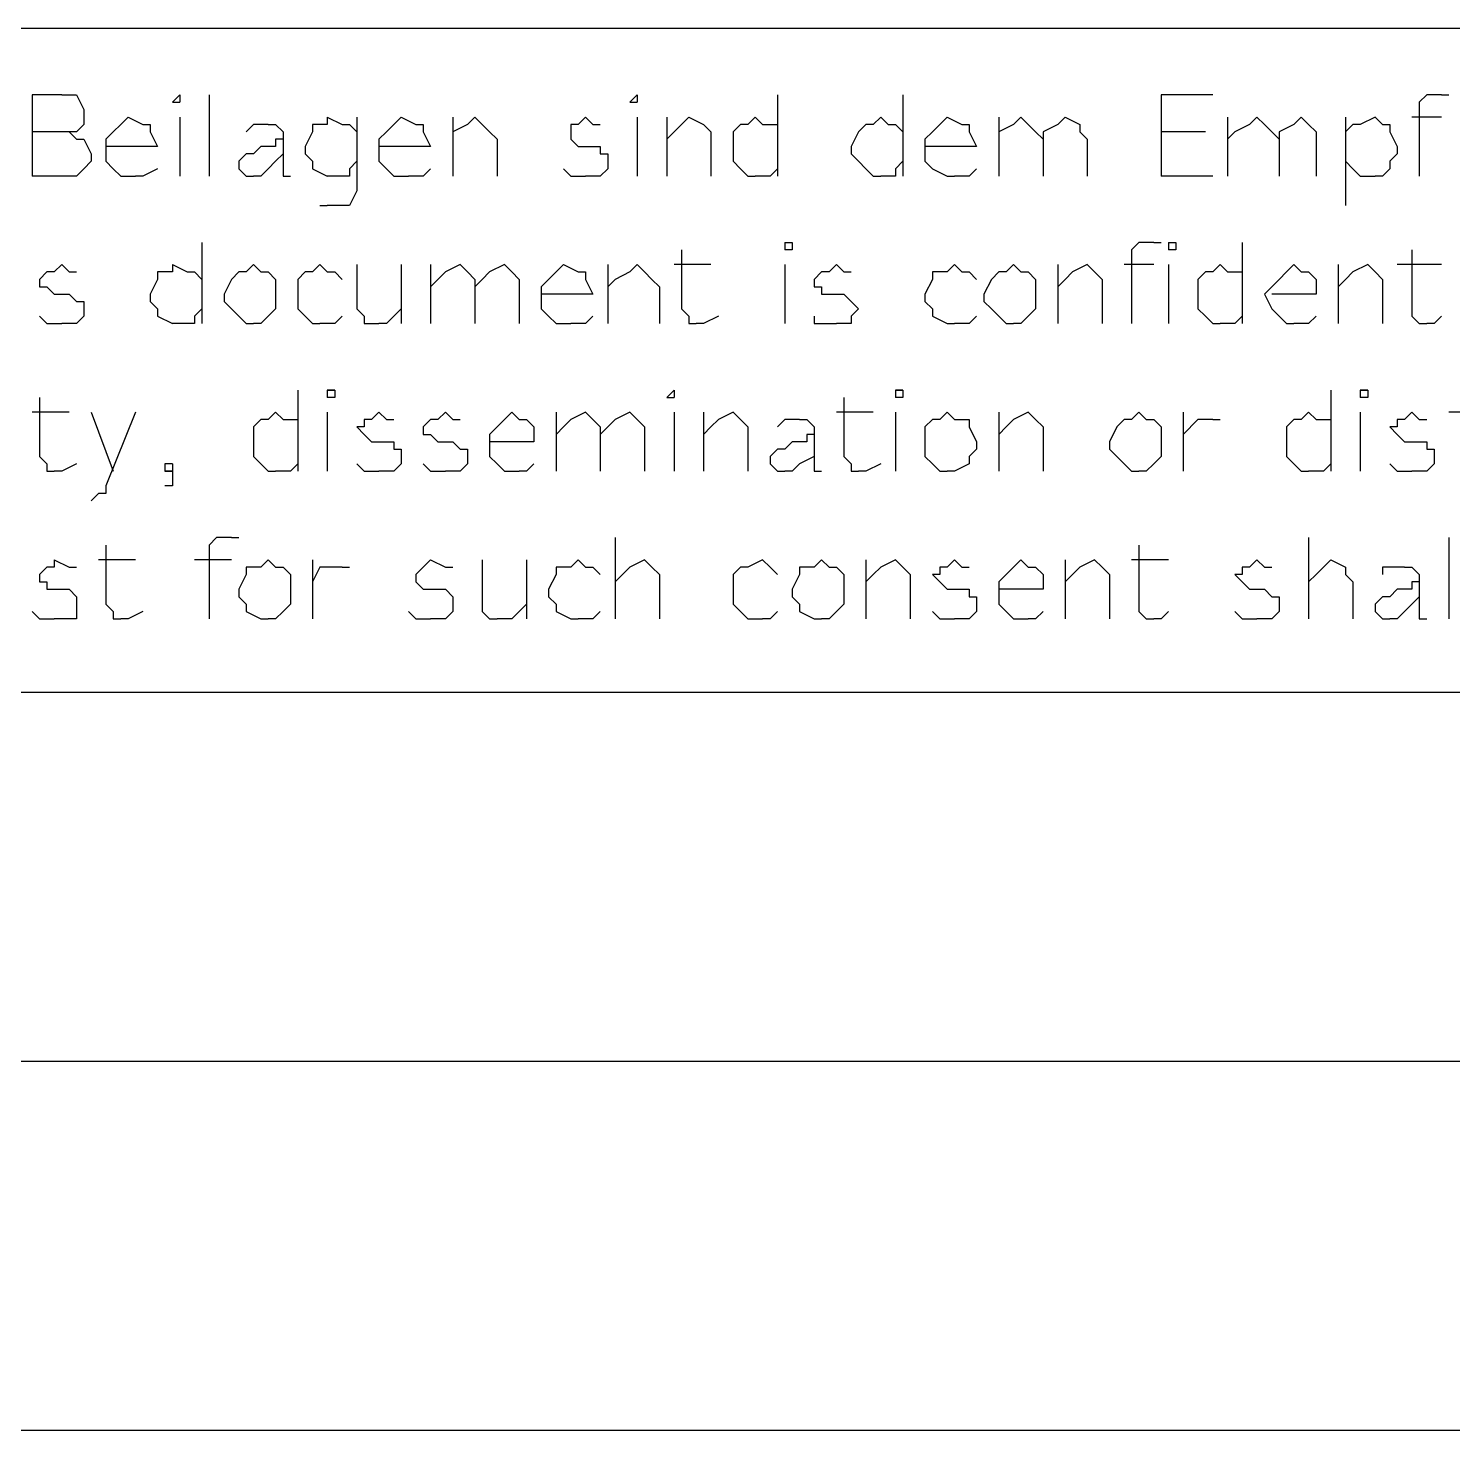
# Model space of a CAD drawing. Extents: x 0 to 594, y 0 to 420.
# Drawn here: x 435.65 to 454.95, y 0 to 19 of the extents above; entities that cross this region are included whole.
import ezdxf

# ---------------------------------------------------------------- set-up
doc = ezdxf.new("R2010")
doc.units = 0

msp = doc.modelspace()

# ---------------------------------------------------------------- linework, layer by layer
at = {"layer": 'GT_1', "flags": 128}
for points in [[(584, 19), (409, 19)], [(436.1, 18.1), (435.7, 18.1), (435.7, 17)], [(436.1, 18.1), (436.2, 18.1)], [(436.2, 18.1), (436.3, 18.1)], [(436.3, 18.1), (436.4, 17.9)], [(437.7, 18.1), (437.6, 18)], [(437.6, 18), (437.7, 18)], [(437.7, 18.1), (437.7, 18)], [(437.7, 18.1), (437.7, 18.1)], [(437.7, 18.1), (437.7, 18.1)], [(437.7, 18.1), (437.7, 18.1)], [(437.7, 18), (437.7, 18)], [(437.7, 18), (437.7, 18)], [(437.7, 18), (437.7, 18)], [(437.7, 18), (437.7, 18)], [(437.7, 18), (437.7, 18)], [(438.1, 18.1), (438.1, 17)], [(443.9, 18.1), (443.8, 18)], [(443.8, 18), (443.9, 18)], [(443.9, 18.1), (443.9, 18)], [(443.9, 18.1), (443.9, 18.1)], [(443.9, 18.1), (443.9, 18.1)], [(443.9, 18.1), (443.9, 18.1)], [(443.9, 18), (443.9, 18)], [(443.9, 18), (443.9, 18)], [(443.9, 18), (443.9, 18)], [(443.9, 18), (443.9, 18)], [(443.9, 18), (443.9, 18)], [(445.8, 18.1), (445.8, 17)], [(447.5, 18.1), (447.5, 17)], [(451.7, 18.1), (451, 18.1)], [(451, 18.1), (451, 17)], [(454.8, 18.1), (454.7, 18.1), (454.6, 18.1), (454.5, 18), (454.5, 17.9), (454.5, 17)], [(454.8, 18.1), (454.9, 18.1)], [(454.8, 18.1), (454.8, 18.1)], [(454.8, 18.1), (454.8, 18.1)], [(436.4, 17.9), (436.4, 17.8)], [(436.4, 17.8), (436.4, 17.7)], [(437, 17.8), (436.9, 17.7), (436.8, 17.6), (436.7, 17.5), (436.7, 17.4), (436.7, 17.2), (436.8, 17.1), (436.9, 17), (437.1, 17)], [(437, 17.8), (437.2, 17.7)], [(437.7, 17.8), (437.7, 17)], [(439.7, 17.8), (439.7, 17.7), (439.5, 17.7), (439.5, 17.6), (439.4, 17.4), (439.4, 17.3), (439.5, 17.2), (439.5, 17.1), (439.7, 17), (439.7, 17)], [(439.7, 17.8), (439.9, 17.7)], [(440.1, 17.8), (440.1, 16.9)], [(440.7, 17.8), (440.6, 17.7), (440.5, 17.6), (440.4, 17.5), (440.4, 17.4), (440.4, 17.2), (440.5, 17.1), (440.6, 17), (440.8, 17)], [(440.7, 17.8), (440.9, 17.7)], [(441.4, 17.8), (441.4, 17)], [(441.7, 17.8), (441.6, 17.7)], [(441.7, 17.8), (441.8, 17.7), (441.9, 17.6), (442, 17.5), (442, 17)], [(443.2, 17.8), (443.1, 17.7)], [(443.2, 17.8), (443.3, 17.7), (443.4, 17.7)], [(443.9, 17.8), (443.9, 17)], [(444.3, 17.8), (444.3, 17)], [(444.6, 17.8), (444.5, 17.7)], [(444.6, 17.8), (444.8, 17.7), (444.9, 17.6), (444.9, 17.5), (444.9, 17)], [(445.5, 17.8), (445.4, 17.7), (445.3, 17.7), (445.2, 17.6), (445.2, 17.4), (445.2, 17.3), (445.2, 17.2), (445.3, 17.1), (445.4, 17), (445.5, 17)], [(445.5, 17.8), (445.6, 17.7)], [(447.2, 17.8), (447.1, 17.7), (447, 17.7), (446.9, 17.6), (446.8, 17.4), (446.8, 17.3), (446.9, 17.2), (447, 17.1), (447.1, 17), (447.2, 17)], [(447.2, 17.8), (447.3, 17.7)], [(448.1, 17.8), (448, 17.7), (447.9, 17.6), (447.8, 17.5), (447.8, 17.4), (447.8, 17.2), (447.9, 17.1), (448.1, 17), (448.2, 17)], [(448.1, 17.8), (448.3, 17.7)], [(448.8, 17.8), (448.8, 17)], [(449.1, 17.8), (449, 17.7)], [(449.1, 17.8), (449.2, 17.7), (449.3, 17.6), (449.4, 17.5), (449.4, 17)], [(449.7, 17.8), (449.6, 17.7)], [(449.7, 17.8), (449.9, 17.7), (449.9, 17.6), (450, 17.5), (450, 17)], [(451.9, 17.8), (451.9, 17)], [(452.3, 17.8), (452.2, 17.7)], [(452.3, 17.8), (452.4, 17.7), (452.5, 17.6), (452.6, 17.5), (452.6, 17)], [(452.9, 17.8), (452.8, 17.7)], [(452.9, 17.8), (453, 17.7), (453.1, 17.6), (453.1, 17.5), (453.1, 17)], [(453.5, 17.8), (453.5, 16.6)], [(453.9, 17.8), (453.7, 17.7), (453.7, 17.7), (453.6, 17.7), (453.5, 17.6)], [(453.9, 17.8), (454, 17.7)], [(454.8, 17.8), (454.4, 17.8)], [(436.2, 17.6), (435.7, 17.6)], [(436.3, 17.6), (436.2, 17.6)], [(436.2, 17.6), (436.3, 17.5)], [(436.4, 17.7), (436.3, 17.6)], [(437.2, 17.7), (437.3, 17.7)], [(437.3, 17.7), (437.3, 17.6)], [(437.3, 17.6), (437.4, 17.4)], [(438.7, 17.7), (438.6, 17.6)], [(438.8, 17.7), (438.7, 17.7)], [(438.9, 17.7), (438.8, 17.7)], [(438.9, 17.7), (439, 17.7)], [(439, 17.7), (439.1, 17.6)], [(439.1, 17.6), (439.1, 17.5)], [(439.9, 17.7), (440, 17.7)], [(440, 17.7), (440.1, 17.6)], [(440, 17.7), (440, 17.7)], [(440.9, 17.7), (441, 17.7)], [(441, 17.7), (441, 17.6)], [(441, 17.6), (441.1, 17.4)], [(441.6, 17.7), (441.4, 17.6)], [(441.4, 17.6), (441.4, 17.5)], [(443, 17.7), (443, 17.6)], [(443.1, 17.7), (443, 17.7)], [(443, 17.6), (443, 17.5)], [(443, 17.6), (443, 17.6)], [(444.4, 17.6), (444.3, 17.5)], [(444.5, 17.7), (444.4, 17.6)], [(445.6, 17.7), (445.7, 17.7)], [(445.7, 17.7), (445.8, 17.7)], [(445.8, 17.7), (445.8, 17.6)], [(447.3, 17.7), (447.4, 17.7)], [(447.4, 17.7), (447.5, 17.6)], [(447.4, 17.7), (447.4, 17.7)], [(448.3, 17.7), (448.4, 17.7)], [(448.4, 17.7), (448.4, 17.6)], [(448.4, 17.6), (448.5, 17.4)], [(449, 17.7), (448.8, 17.6)], [(448.8, 17.6), (448.8, 17.5)], [(449.6, 17.7), (449.4, 17.6)], [(449.4, 17.6), (449.4, 17.5)], [(451.6, 17.6), (451, 17.6)], [(452, 17.6), (451.9, 17.5)], [(452.2, 17.7), (452, 17.6)], [(452.8, 17.7), (452.6, 17.6)], [(452.6, 17.6), (452.6, 17.5)], [(454, 17.7), (454.1, 17.7)], [(454.1, 17.7), (454.1, 17.6)], [(454.1, 17.6), (454.2, 17.4)], [(436.3, 17.5), (436.4, 17.5)], [(436.4, 17.5), (436.5, 17.3)], [(437.4, 17.4), (436.7, 17.4)], [(439, 17.4), (438.8, 17.4), (438.7, 17.3), (438.6, 17.3), (438.5, 17.2), (438.5, 17.2), (438.5, 17.1), (438.6, 17), (438.7, 17)], [(439.1, 17.5), (439, 17.5)], [(439, 17.5), (439, 17.4)], [(439.1, 17.5), (439.1, 17.1)], [(439.1, 17.5), (439.1, 17.5)], [(439.1, 17.4), (439.1, 17.3)], [(441.1, 17.4), (440.4, 17.4)], [(443, 17.5), (443.1, 17.4)], [(443, 17.5), (443, 17.5)], [(443.1, 17.4), (443.2, 17.4)], [(443.2, 17.4), (443.4, 17.4)], [(443.4, 17.4), (443.4, 17.3)], [(448.5, 17.4), (447.8, 17.4)], [(454.2, 17.4), (454.2, 17.3)], [(436.5, 17.2), (436.4, 17.1)], [(436.5, 17.3), (436.5, 17.2)], [(439, 17.2), (438.9, 17.1)], [(439.1, 17.3), (439, 17.2)], [(440.1, 17.2), (440, 17.1)], [(443.4, 17.3), (443.5, 17.3)], [(443.5, 17.3), (443.5, 17.2)], [(443.5, 17.2), (443.5, 17.1)], [(445.8, 17.2), (445.8, 17.1)], [(447.5, 17.2), (447.4, 17.1)], [(453.5, 17.2), (453.6, 17.1), (453.7, 17), (453.7, 17), (453.9, 17)], [(454.2, 17.3), (454.1, 17.2)], [(454.1, 17.2), (454.1, 17.1)], [(436.2, 17), (435.7, 17)], [(436.3, 17), (436.2, 17)], [(436.4, 17.1), (436.3, 17)], [(437.2, 17), (437.1, 17)], [(437.4, 17.1), (437.2, 17)], [(438.8, 17), (438.7, 17)], [(438.9, 17.1), (438.8, 17)], [(439.1, 17.1), (439.1, 17)], [(439.1, 17), (439.2, 17)], [(439.9, 17), (439.7, 17)], [(440, 17), (439.9, 17)], [(440, 17.1), (440, 17)], [(441, 17), (440.8, 17)], [(441.1, 17.1), (441, 17)], [(442.9, 17.1), (443, 17), (443.1, 17), (443.2, 17)], [(443.3, 17), (443.2, 17)], [(443.4, 17), (443.3, 17)], [(443.5, 17.1), (443.4, 17)], [(445.6, 17), (445.5, 17)], [(445.7, 17), (445.6, 17)], [(445.8, 17.1), (445.7, 17)], [(447.3, 17), (447.2, 17)], [(447.4, 17), (447.3, 17)], [(447.4, 17.1), (447.4, 17)], [(448.4, 17), (448.2, 17)], [(448.5, 17.1), (448.4, 17)], [(451.7, 17), (451, 17)], [(454, 17), (453.9, 17)], [(454.1, 17.1), (454, 17)], [(440.1, 16.8), (440, 16.6)], [(440.1, 16.9), (440.1, 16.8)], [(439.6, 16.6), (439.7, 16.6)], [(439.9, 16.6), (439.7, 16.6)], [(440, 16.6), (439.9, 16.6)], [(438, 16.1), (438, 15)], [(445.9, 16.1), (446, 16.1)], [(445.9, 16.1), (445.9, 16.1)], [(445.9, 16.1), (445.9, 16)], [(445.9, 16.1), (445.9, 16.1)], [(446, 16.1), (446, 16)], [(450.8, 16.1), (450.8, 16.1), (450.7, 16.1), (450.6, 16), (450.6, 15.9), (450.6, 15)], [(450.9, 16.1), (450.8, 16.1)], [(450.9, 16.1), (451, 16.1)], [(450.9, 16.1), (450.9, 16.1)], [(451.1, 16.1), (451.2, 16.1)], [(451.1, 16.1), (451.1, 16.1)], [(451.1, 16.1), (451.1, 16)], [(451.1, 16.1), (451.1, 16.1)], [(451.2, 16.1), (451.2, 16)], [(452.1, 16.1), (452.1, 15)], [(444.5, 16), (444.5, 15.2), (444.6, 15.1), (444.6, 15), (444.7, 15)], [(446, 16), (445.9, 16)], [(445.9, 16), (445.9, 16)], [(445.9, 16), (445.9, 16)], [(445.9, 16), (445.9, 16)], [(445.9, 16), (445.9, 16)], [(446, 16), (446, 16)], [(451.2, 16), (451.1, 16)], [(451.1, 16), (451.1, 16)], [(451.1, 16), (451.1, 16)], [(451.1, 16), (451.1, 16)], [(451.1, 16), (451.1, 16)], [(451.2, 16), (451.2, 16)], [(454.4, 16), (454.4, 15.2), (454.4, 15.1), (454.5, 15), (454.6, 15)], [(435.9, 15.7), (435.8, 15.6)], [(436, 15.7), (435.9, 15.7)], [(436.1, 15.8), (436, 15.7)], [(436.1, 15.8), (436.2, 15.7), (436.3, 15.7)], [(437.6, 15.8), (437.6, 15.7), (437.4, 15.7), (437.4, 15.6), (437.3, 15.4), (437.3, 15.3), (437.4, 15.2), (437.4, 15.1), (437.6, 15), (437.6, 15)], [(437.6, 15.8), (437.8, 15.7)], [(437.8, 15.7), (437.9, 15.7)], [(437.9, 15.7), (438, 15.6)], [(437.9, 15.7), (437.9, 15.7)], [(438.7, 15.8), (438.6, 15.7), (438.5, 15.7), (438.4, 15.6), (438.3, 15.4), (438.3, 15.3), (438.4, 15.2), (438.5, 15.1), (438.6, 15), (438.7, 15)], [(438.7, 15.8), (438.8, 15.7)], [(438.8, 15.7), (438.9, 15.7)], [(438.9, 15.7), (439, 15.6)], [(439.4, 15.7), (439.3, 15.6)], [(439.5, 15.7), (439.4, 15.7)], [(439.6, 15.8), (439.5, 15.7)], [(439.6, 15.8), (439.7, 15.7)], [(439.7, 15.7), (439.8, 15.7)], [(439.8, 15.7), (439.9, 15.6)], [(440.1, 15.8), (440.1, 15.2)], [(440.7, 15.8), (440.7, 15)], [(441.1, 15.8), (441.1, 15)], [(441.3, 15.7), (441.2, 15.6)], [(441.5, 15.8), (441.3, 15.7)], [(441.5, 15.8), (441.6, 15.7), (441.7, 15.6), (441.7, 15.5), (441.7, 15)], [(441.9, 15.7), (441.8, 15.6)], [(442.1, 15.8), (441.9, 15.7)], [(442.1, 15.8), (442.2, 15.7), (442.3, 15.6), (442.3, 15.5), (442.3, 15)], [(442.9, 15.8), (442.8, 15.7), (442.7, 15.6), (442.6, 15.5), (442.6, 15.4), (442.6, 15.2), (442.7, 15.1), (442.8, 15), (443, 15)], [(442.9, 15.8), (443.1, 15.7)], [(443.1, 15.7), (443.2, 15.7)], [(443.2, 15.7), (443.2, 15.6)], [(443.5, 15.8), (443.5, 15)], [(443.8, 15.7), (443.6, 15.6)], [(443.9, 15.8), (443.8, 15.7)], [(443.9, 15.8), (444, 15.7), (444.1, 15.6), (444.2, 15.5), (444.2, 15)], [(444.9, 15.8), (444.4, 15.8)], [(445.9, 15.8), (445.9, 15)], [(446.4, 15.7), (446.3, 15.6)], [(446.5, 15.7), (446.4, 15.7)], [(446.6, 15.8), (446.5, 15.7)], [(446.6, 15.8), (446.7, 15.7), (446.8, 15.7)], [(448.1, 15.7), (447.9, 15.7)], [(447.9, 15.7), (447.9, 15.6)], [(448.2, 15.8), (448.1, 15.7)], [(448.2, 15.8), (448.3, 15.7)], [(448.3, 15.7), (448.4, 15.7)], [(448.4, 15.7), (448.5, 15.6)], [(449, 15.8), (448.9, 15.7), (448.8, 15.7), (448.7, 15.6), (448.6, 15.4), (448.6, 15.3), (448.7, 15.2), (448.8, 15.1), (448.9, 15), (449, 15)], [(449, 15.8), (449.1, 15.7)], [(449.1, 15.7), (449.2, 15.7)], [(449.2, 15.7), (449.3, 15.6)], [(449.6, 15.8), (449.6, 15)], [(449.8, 15.7), (449.7, 15.6)], [(450, 15.8), (449.8, 15.7)], [(450, 15.8), (450.1, 15.7), (450.2, 15.6), (450.2, 15.5), (450.2, 15)], [(450.9, 15.8), (450.5, 15.8)], [(451.1, 15.8), (451.1, 15)], [(451.8, 15.8), (451.7, 15.7), (451.6, 15.7), (451.5, 15.6), (451.5, 15.4), (451.5, 15.3), (451.5, 15.2), (451.6, 15.1), (451.7, 15), (451.8, 15)], [(451.8, 15.8), (451.9, 15.7)], [(451.9, 15.7), (452, 15.7)], [(452, 15.7), (452.1, 15.7)], [(452.1, 15.7), (452.1, 15.6)], [(452.8, 15.8), (452.7, 15.7), (452.6, 15.6), (452.5, 15.5), (452.4, 15.4), (452.5, 15.2), (452.6, 15.1), (452.7, 15), (452.8, 15)], [(452.8, 15.8), (452.9, 15.7)], [(452.9, 15.7), (453, 15.7)], [(453, 15.7), (453.1, 15.6)], [(453.4, 15.8), (453.4, 15)], [(453.6, 15.7), (453.5, 15.6)], [(453.8, 15.8), (453.6, 15.7)], [(453.8, 15.8), (453.9, 15.7), (454, 15.6), (454, 15.5), (454, 15)], [(454.8, 15.8), (454.2, 15.8)], [(435.8, 15.6), (435.8, 15.5)], [(435.8, 15.6), (435.8, 15.6)], [(435.8, 15.5), (435.9, 15.5)], [(435.9, 15.5), (436, 15.4)], [(439, 15.6), (439, 15.4)], [(439.3, 15.6), (439.3, 15.4)], [(441.2, 15.6), (441.1, 15.5)], [(441.8, 15.6), (441.7, 15.5)], [(443.2, 15.6), (443.3, 15.4)], [(443.6, 15.6), (443.5, 15.5)], [(446.3, 15.6), (446.3, 15.5)], [(446.3, 15.6), (446.3, 15.6)], [(446.3, 15.5), (446.4, 15.5)], [(446.4, 15.5), (446.4, 15.4)], [(447.9, 15.6), (447.8, 15.4)], [(449.3, 15.6), (449.3, 15.4)], [(449.7, 15.6), (449.6, 15.5)], [(453.1, 15.6), (453.1, 15.4)], [(453.5, 15.6), (453.4, 15.5)], [(436, 15.4), (436.1, 15.4)], [(436.1, 15.4), (436.2, 15.4)], [(436.2, 15.4), (436.3, 15.3)], [(436.3, 15.3), (436.4, 15.3)], [(436.4, 15.3), (436.4, 15.2)], [(439, 15.4), (439, 15.3)], [(439, 15.3), (439, 15.2)], [(439.3, 15.4), (439.3, 15.3)], [(439.3, 15.3), (439.3, 15.2)], [(443.3, 15.4), (442.6, 15.4)], [(446.4, 15.4), (446.6, 15.4)], [(446.6, 15.4), (446.7, 15.4)], [(446.7, 15.4), (446.8, 15.3)], [(446.8, 15.3), (446.9, 15.2)], [(446.8, 15.3), (446.8, 15.3)], [(447.8, 15.4), (447.8, 15.3)], [(447.8, 15.3), (447.9, 15.2)], [(449.3, 15.4), (449.3, 15.3)], [(449.3, 15.3), (449.3, 15.2)], [(453.1, 15.4), (452.5, 15.4)], [(435.8, 15.1), (435.9, 15), (436, 15), (436.1, 15)], [(436.4, 15.1), (436.3, 15)], [(436.4, 15.2), (436.4, 15.1)], [(438, 15.2), (437.9, 15.1)], [(437.9, 15.1), (437.9, 15)], [(438.9, 15.1), (438.8, 15)], [(439, 15.2), (438.9, 15.1)], [(439.3, 15.2), (439.4, 15.1)], [(439.4, 15.1), (439.5, 15)], [(439.9, 15.1), (439.8, 15)], [(440.1, 15.2), (440.2, 15.1)], [(440.2, 15.1), (440.2, 15)], [(440.6, 15.1), (440.5, 15)], [(440.7, 15.2), (440.6, 15.1)], [(443.3, 15.1), (443.2, 15)], [(445, 15.1), (444.8, 15)], [(446.3, 15.1), (446.3, 15), (446.4, 15), (446.6, 15)], [(446.9, 15.2), (446.8, 15.1)], [(446.8, 15.1), (446.8, 15)], [(447.9, 15.2), (447.9, 15.1)], [(447.9, 15.1), (448.1, 15)], [(448.5, 15.1), (448.4, 15)], [(449.2, 15.1), (449.1, 15)], [(449.3, 15.2), (449.2, 15.1)], [(452.1, 15.1), (452, 15)], [(452.1, 15.2), (452.1, 15.1)], [(453.1, 15.1), (453, 15)], [(454.8, 15.1), (454.7, 15)], [(436.2, 15), (436.1, 15)], [(436.3, 15), (436.2, 15)], [(437.8, 15), (437.6, 15)], [(437.9, 15), (437.8, 15)], [(438.8, 15), (438.7, 15)], [(439.5, 15), (439.6, 15)], [(439.7, 15), (439.6, 15)], [(439.8, 15), (439.7, 15)], [(440.2, 15), (440.4, 15)], [(440.5, 15), (440.4, 15)], [(443.2, 15), (443, 15)], [(444.8, 15), (444.7, 15)], [(446.7, 15), (446.6, 15)], [(446.8, 15), (446.7, 15)], [(448.1, 15), (448.2, 15)], [(448.3, 15), (448.2, 15)], [(448.4, 15), (448.3, 15)], [(449.1, 15), (449, 15)], [(451.9, 15), (451.8, 15)], [(452, 15), (451.9, 15)], [(453, 15), (452.8, 15)], [(454.7, 15), (454.6, 15)], [(439.3, 14.1), (439.3, 13)], [(439.7, 14.1), (439.8, 14.1)], [(439.7, 14.1), (439.7, 14.1)], [(439.7, 14.1), (439.7, 14)], [(439.8, 14.1), (439.7, 14.1)], [(439.8, 14.1), (439.8, 14)], [(444.4, 14.1), (444.3, 14)], [(444.4, 14.1), (444.4, 14)], [(444.4, 14.1), (444.4, 14.1)], [(444.4, 14.1), (444.4, 14.1)], [(444.4, 14.1), (444.4, 14.1)], [(447.4, 14.1), (447.5, 14.1)], [(447.4, 14.1), (447.4, 14.1)], [(447.4, 14.1), (447.4, 14)], [(447.5, 14.1), (447.4, 14.1)], [(447.5, 14.1), (447.5, 14)], [(453.3, 14.1), (453.3, 13)], [(453.7, 14.1), (453.8, 14.1)], [(453.7, 14.1), (453.7, 14.1)], [(453.7, 14.1), (453.7, 14)], [(453.8, 14.1), (453.7, 14.1)], [(453.8, 14.1), (453.8, 14)], [(435.8, 14), (435.8, 13.2), (435.9, 13.1), (435.9, 13), (436, 13)], [(439.8, 14), (439.7, 14)], [(439.7, 14), (439.7, 14)], [(439.7, 14), (439.7, 14)], [(439.8, 14), (439.7, 14)], [(439.8, 14), (439.7, 14)], [(439.8, 14), (439.8, 14)], [(444.3, 14), (444.4, 14)], [(444.4, 14), (444.4, 14)], [(444.4, 14), (444.4, 14)], [(444.4, 14), (444.4, 14)], [(444.4, 14), (444.4, 14)], [(444.4, 14), (444.4, 14)], [(446.7, 14), (446.7, 13.2), (446.8, 13.1), (446.8, 13), (446.9, 13)], [(447.5, 14), (447.4, 14)], [(447.4, 14), (447.4, 14)], [(447.4, 14), (447.4, 14)], [(447.5, 14), (447.4, 14)], [(447.5, 14), (447.4, 14)], [(447.5, 14), (447.5, 14)], [(453.8, 14), (453.7, 14)], [(453.7, 14), (453.7, 14)], [(453.7, 14), (453.7, 14)], [(453.8, 14), (453.7, 14)], [(453.8, 14), (453.7, 14)], [(453.8, 14), (453.8, 14)], [(436.2, 13.8), (435.7, 13.8)], [(436.5, 13.8), (436.8, 13)], [(437.1, 13.8), (436.7, 12.8)], [(439, 13.8), (438.9, 13.7), (438.8, 13.7), (438.7, 13.6), (438.7, 13.4), (438.7, 13.3), (438.7, 13.2), (438.8, 13.1), (438.9, 13), (439, 13)], [(439, 13.8), (439.1, 13.7)], [(439.7, 13.8), (439.7, 13)], [(440.4, 13.8), (440.3, 13.7)], [(440.4, 13.8), (440.5, 13.7), (440.6, 13.7)], [(441.3, 13.8), (441.2, 13.7)], [(441.3, 13.8), (441.4, 13.7), (441.5, 13.7)], [(442.2, 13.8), (442.1, 13.7), (442, 13.6), (441.9, 13.5), (441.9, 13.4), (441.9, 13.2), (442, 13.1), (442.1, 13), (442.3, 13)], [(442.2, 13.8), (442.3, 13.7)], [(442.8, 13.8), (442.8, 13)], [(443.2, 13.8), (443, 13.7)], [(443.2, 13.8), (443.3, 13.7), (443.4, 13.6), (443.4, 13.5), (443.4, 13)], [(443.8, 13.8), (443.6, 13.7)], [(443.8, 13.8), (443.9, 13.7), (444, 13.6), (444, 13.5), (444, 13)], [(444.4, 13.8), (444.4, 13)], [(444.8, 13.8), (444.8, 13)], [(445.2, 13.8), (445, 13.7)], [(445.2, 13.8), (445.3, 13.7), (445.4, 13.6), (445.4, 13.5), (445.4, 13)], [(447.1, 13.8), (446.6, 13.8)], [(447.4, 13.8), (447.4, 13)], [(448.1, 13.8), (448, 13.7), (447.9, 13.7), (447.8, 13.6), (447.8, 13.4), (447.8, 13.3), (447.8, 13.2), (447.9, 13.1), (448, 13), (448.1, 13)], [(448.1, 13.8), (448.2, 13.7)], [(448.8, 13.8), (448.8, 13)], [(449.2, 13.8), (449, 13.7)], [(449.2, 13.8), (449.3, 13.7), (449.4, 13.6), (449.4, 13.5), (449.4, 13)], [(450.7, 13.8), (450.6, 13.7), (450.5, 13.7), (450.4, 13.6), (450.3, 13.4), (450.3, 13.3), (450.4, 13.2), (450.5, 13.1), (450.6, 13), (450.7, 13)], [(450.7, 13.8), (450.8, 13.7)], [(451.3, 13.8), (451.3, 13)], [(453, 13.8), (452.9, 13.7), (452.8, 13.7), (452.7, 13.6), (452.7, 13.4), (452.7, 13.3), (452.7, 13.2), (452.8, 13.1), (452.9, 13), (453, 13)], [(453, 13.8), (453.1, 13.7)], [(453.7, 13.8), (453.7, 13)], [(454.4, 13.8), (454.3, 13.7)], [(454.4, 13.8), (454.5, 13.7), (454.6, 13.7)], [(455.5, 13.8), (454.9, 13.8)], [(439.1, 13.7), (439.2, 13.7)], [(439.2, 13.7), (439.3, 13.7)], [(439.3, 13.7), (439.3, 13.6)], [(440.1, 13.6), (440.2, 13.5)], [(440.2, 13.6), (440.1, 13.6)], [(440.2, 13.7), (440.2, 13.6)], [(440.3, 13.7), (440.2, 13.7)], [(441.1, 13.7), (441, 13.6)], [(441, 13.6), (441, 13.5)], [(441, 13.6), (441, 13.6)], [(441.2, 13.7), (441.1, 13.7)], [(442.3, 13.7), (442.4, 13.7)], [(442.4, 13.7), (442.5, 13.6)], [(442.5, 13.6), (442.5, 13.4)], [(442.9, 13.6), (442.8, 13.5)], [(443, 13.7), (442.9, 13.6)], [(443.5, 13.6), (443.4, 13.5)], [(443.6, 13.7), (443.5, 13.6)], [(444.9, 13.6), (444.8, 13.5)], [(445, 13.7), (444.9, 13.6)], [(445.9, 13.7), (445.8, 13.6)], [(446, 13.7), (445.9, 13.7)], [(446.1, 13.7), (446, 13.7)], [(446.1, 13.7), (446.2, 13.7)], [(446.2, 13.7), (446.3, 13.6)], [(446.3, 13.6), (446.3, 13.5)], [(448.2, 13.7), (448.4, 13.7)], [(448.4, 13.7), (448.4, 13.6)], [(448.4, 13.6), (448.5, 13.4)], [(448.9, 13.6), (448.8, 13.5)], [(449, 13.7), (448.9, 13.6)], [(450.8, 13.7), (450.9, 13.7)], [(450.9, 13.7), (451, 13.6)], [(451, 13.6), (451, 13.4)], [(451.5, 13.7), (451.3, 13.5)], [(451.6, 13.7), (451.5, 13.7)], [(451.7, 13.7), (451.6, 13.7)], [(451.7, 13.7), (451.8, 13.7)], [(453.1, 13.7), (453.2, 13.7)], [(453.2, 13.7), (453.3, 13.7)], [(453.3, 13.7), (453.3, 13.6)], [(454.1, 13.6), (454.2, 13.5)], [(454.2, 13.6), (454.1, 13.6)], [(454.2, 13.7), (454.2, 13.6)], [(454.3, 13.7), (454.2, 13.7)], [(440.2, 13.5), (440.3, 13.4)], [(440.2, 13.5), (440.2, 13.5)], [(440.3, 13.4), (440.4, 13.4)], [(440.4, 13.4), (440.6, 13.4)], [(440.6, 13.4), (440.6, 13.3)], [(441, 13.5), (441.1, 13.5)], [(441.1, 13.5), (441.2, 13.4)], [(441.2, 13.4), (441.3, 13.4)], [(441.3, 13.4), (441.4, 13.4)], [(441.4, 13.4), (441.5, 13.3)], [(442.5, 13.4), (441.9, 13.4)], [(446.2, 13.4), (446, 13.4), (445.9, 13.3), (445.8, 13.3), (445.7, 13.2), (445.7, 13.2), (445.7, 13.1), (445.8, 13), (445.9, 13)], [(446.3, 13.5), (446.2, 13.5)], [(446.2, 13.5), (446.2, 13.4)], [(446.3, 13.5), (446.3, 13.1)], [(446.3, 13.5), (446.3, 13.5)], [(446.3, 13.4), (446.3, 13.3)], [(448.5, 13.4), (448.5, 13.3)], [(451, 13.4), (451, 13.3)], [(454.2, 13.5), (454.3, 13.4)], [(454.2, 13.5), (454.2, 13.5)], [(454.3, 13.4), (454.4, 13.4)], [(454.4, 13.4), (454.6, 13.4)], [(454.6, 13.4), (454.6, 13.3)], [(439.3, 13.2), (439.3, 13.1)], [(440.6, 13.3), (440.7, 13.3)], [(440.7, 13.3), (440.7, 13.2)], [(440.7, 13.2), (440.7, 13.1)], [(441.5, 13.3), (441.6, 13.3)], [(441.6, 13.3), (441.6, 13.2)], [(441.6, 13.2), (441.6, 13.1)], [(446.3, 13.2), (446.1, 13.1)], [(446.3, 13.3), (446.3, 13.2)], [(448.5, 13.3), (448.4, 13.2)], [(448.4, 13.2), (448.4, 13.1)], [(451, 13.2), (450.9, 13.1)], [(451, 13.3), (451, 13.2)], [(453.3, 13.2), (453.3, 13.1)], [(454.6, 13.3), (454.7, 13.3)], [(454.7, 13.3), (454.7, 13.2)], [(454.7, 13.2), (454.7, 13.1)], [(436.1, 13), (436, 13)], [(436.3, 13.1), (436.1, 13)], [(437.6, 13.1), (437.5, 13.1)], [(437.5, 13.1), (437.5, 13)], [(437.6, 13.1), (437.5, 13.1)], [(437.5, 13), (437.5, 13)], [(437.5, 13), (437.6, 13)], [(437.6, 13), (437.5, 13)], [(437.6, 13), (437.5, 13)], [(437.6, 13.1), (437.6, 13)], [(437.6, 13.1), (437.6, 13.1)], [(437.6, 13), (437.6, 13)], [(437.6, 13), (437.6, 13)], [(437.6, 13), (437.6, 12.9)], [(439.1, 13), (439, 13)], [(439.2, 13), (439.1, 13)], [(439.3, 13.1), (439.2, 13)], [(440.1, 13.1), (440.2, 13), (440.3, 13), (440.4, 13)], [(440.5, 13), (440.4, 13)], [(440.6, 13), (440.5, 13)], [(440.7, 13.1), (440.6, 13)], [(441, 13.1), (441.1, 13), (441.2, 13), (441.3, 13)], [(441.4, 13), (441.3, 13)], [(441.5, 13), (441.4, 13)], [(441.6, 13.1), (441.5, 13)], [(442.4, 13), (442.3, 13)], [(442.5, 13.1), (442.4, 13)], [(446, 13), (445.9, 13)], [(446.1, 13.1), (446, 13)], [(446.3, 13.1), (446.3, 13)], [(446.3, 13), (446.4, 13)], [(447, 13), (446.9, 13)], [(447.2, 13.1), (447, 13)], [(448.2, 13), (448.1, 13)], [(448.4, 13.1), (448.2, 13)], [(450.8, 13), (450.7, 13)], [(450.9, 13.1), (450.8, 13)], [(453.1, 13), (453, 13)], [(453.2, 13), (453.1, 13)], [(453.3, 13.1), (453.2, 13)], [(454.1, 13.1), (454.2, 13), (454.3, 13), (454.4, 13)], [(454.5, 13), (454.4, 13)], [(454.6, 13), (454.5, 13)], [(454.7, 13.1), (454.6, 13)], [(436.7, 12.8), (436.7, 12.7)], [(437.6, 12.8), (437.5, 12.8)], [(437.6, 12.9), (437.6, 12.8)], [(436.6, 12.7), (436.5, 12.6)], [(436.5, 12.6), (436.5, 12.6)], [(436.7, 12.7), (436.6, 12.7)], [(436.7, 12), (436.7, 11.2), (436.8, 11.1), (436.8, 11), (436.9, 11)], [(438.3, 12.1), (438.3, 12.1), (438.2, 12.1), (438.1, 12), (438.1, 11.9), (438.1, 11)], [(438.4, 12.1), (438.3, 12.1)], [(438.4, 12.1), (438.5, 12.1)], [(438.4, 12.1), (438.4, 12.1)], [(443.6, 12.1), (443.6, 11)], [(450.7, 12), (450.7, 11.2), (450.7, 11.1), (450.8, 11), (450.9, 11)], [(453, 12.1), (453, 11)], [(454.9, 12.1), (454.9, 11)], [(436, 11.8), (436, 11.7)], [(436, 11.8), (436.2, 11.7), (436.3, 11.7)], [(437.1, 11.8), (436.6, 11.8)], [(438.4, 11.8), (437.9, 11.8)], [(438.9, 11.8), (438.8, 11.7), (438.6, 11.7), (438.6, 11.6), (438.5, 11.4), (438.5, 11.3), (438.6, 11.2), (438.6, 11.1), (438.8, 11), (438.9, 11)], [(438.9, 11.8), (439, 11.7)], [(439.5, 11.8), (439.5, 11)], [(441.1, 11.8), (441, 11.7)], [(441.1, 11.8), (441.3, 11.7), (441.4, 11.7)], [(441.8, 11.8), (441.8, 11.2)], [(442.4, 11.8), (442.4, 11)], [(443.1, 11.8), (443, 11.7)], [(443.1, 11.8), (443.2, 11.7)], [(444, 11.8), (443.8, 11.7)], [(444, 11.8), (444.1, 11.7), (444.2, 11.6), (444.2, 11.5), (444.2, 11)], [(445.6, 11.8), (445.4, 11.7)], [(445.6, 11.8), (445.7, 11.7)], [(446.4, 11.8), (446.3, 11.7), (446.1, 11.7), (446.1, 11.6), (446, 11.4), (446, 11.3), (446.1, 11.2), (446.1, 11.1), (446.3, 11), (446.4, 11)], [(446.4, 11.8), (446.5, 11.7)], [(447, 11.8), (447, 11)], [(447.4, 11.8), (447.2, 11.7)], [(447.4, 11.8), (447.5, 11.7), (447.6, 11.6), (447.6, 11.5), (447.6, 11)], [(448.2, 11.8), (448.1, 11.7)], [(448.2, 11.8), (448.3, 11.7), (448.4, 11.7)], [(449.1, 11.8), (449, 11.7), (448.9, 11.6), (448.8, 11.5), (448.8, 11.4), (448.8, 11.2), (448.9, 11.1), (449, 11), (449.2, 11)], [(449.1, 11.8), (449.2, 11.7)], [(449.7, 11.8), (449.7, 11)], [(450.1, 11.8), (449.9, 11.7)], [(450.1, 11.8), (450.2, 11.7), (450.3, 11.6), (450.3, 11.5), (450.3, 11)], [(451.1, 11.8), (450.6, 11.8)], [(452.3, 11.8), (452.2, 11.7)], [(452.3, 11.8), (452.4, 11.7), (452.5, 11.7)], [(453.3, 11.8), (453.2, 11.7)], [(453.3, 11.8), (453.5, 11.7), (453.5, 11.6), (453.6, 11.5), (453.6, 11)], [(435.9, 11.7), (435.8, 11.6)], [(435.8, 11.6), (435.8, 11.5)], [(435.8, 11.6), (435.8, 11.6)], [(436, 11.7), (435.9, 11.7)], [(439, 11.7), (439.1, 11.7)], [(439.1, 11.7), (439.2, 11.6)], [(439.2, 11.6), (439.2, 11.4)], [(439.6, 11.7), (439.5, 11.5)], [(439.7, 11.7), (439.6, 11.7)], [(439.9, 11.7), (439.7, 11.7)], [(439.9, 11.7), (440, 11.7)], [(441, 11.7), (440.9, 11.6)], [(440.9, 11.6), (440.9, 11.5)], [(440.9, 11.6), (440.9, 11.6)], [(441, 11.7), (441, 11.7)], [(442.8, 11.6), (442.7, 11.4)], [(443, 11.7), (442.8, 11.7)], [(442.8, 11.7), (442.8, 11.6)], [(443.2, 11.7), (443.3, 11.7)], [(443.3, 11.7), (443.4, 11.6)], [(443.7, 11.6), (443.6, 11.5)], [(443.8, 11.7), (443.7, 11.6)], [(445.3, 11.7), (445.2, 11.6)], [(445.2, 11.6), (445.2, 11.4)], [(445.4, 11.7), (445.3, 11.7)], [(445.7, 11.7), (445.8, 11.6)], [(445.7, 11.7), (445.7, 11.7)], [(446.5, 11.7), (446.6, 11.7)], [(446.6, 11.7), (446.7, 11.6)], [(446.7, 11.6), (446.7, 11.4)], [(447.1, 11.6), (447, 11.5)], [(447.2, 11.7), (447.1, 11.6)], [(447.9, 11.6), (448, 11.5)], [(448, 11.6), (447.9, 11.6)], [(448, 11.7), (448, 11.6)], [(448.1, 11.7), (448, 11.7)], [(449.2, 11.7), (449.3, 11.7)], [(449.3, 11.7), (449.4, 11.6)], [(449.4, 11.6), (449.4, 11.4)], [(449.8, 11.6), (449.7, 11.5)], [(449.9, 11.7), (449.8, 11.6)], [(452, 11.6), (452.1, 11.5)], [(452.1, 11.6), (452, 11.6)], [(452.1, 11.7), (452.1, 11.6)], [(452.2, 11.7), (452.1, 11.7)], [(453.1, 11.6), (453, 11.5)], [(453.2, 11.7), (453.1, 11.6)], [(454, 11.7), (454, 11.6)], [(454.2, 11.7), (454, 11.7)], [(454.3, 11.7), (454.2, 11.7)], [(454.3, 11.7), (454.4, 11.7)], [(454.4, 11.7), (454.5, 11.6)], [(454.5, 11.6), (454.5, 11.5)], [(435.8, 11.5), (435.9, 11.5)], [(435.9, 11.5), (435.9, 11.4)], [(435.9, 11.4), (436.1, 11.4)], [(436.1, 11.4), (436.2, 11.4)], [(436.2, 11.4), (436.3, 11.3)], [(439.2, 11.4), (439.2, 11.3)], [(440.9, 11.5), (441, 11.4)], [(440.9, 11.5), (440.9, 11.5)], [(441, 11.4), (441.2, 11.4)], [(441.2, 11.4), (441.3, 11.4)], [(441.3, 11.4), (441.4, 11.3)], [(442.7, 11.4), (442.7, 11.3)], [(445.2, 11.4), (445.2, 11.3)], [(446.7, 11.4), (446.7, 11.3)], [(448, 11.5), (448.1, 11.4)], [(448, 11.5), (448, 11.5)], [(448.1, 11.4), (448.2, 11.4)], [(448.2, 11.4), (448.4, 11.4)], [(448.4, 11.4), (448.4, 11.3)], [(449.4, 11.4), (448.8, 11.4)], [(452.1, 11.5), (452.2, 11.4)], [(452.1, 11.5), (452.1, 11.5)], [(452.2, 11.4), (452.3, 11.4)], [(452.3, 11.4), (452.4, 11.4)], [(452.4, 11.4), (452.5, 11.3)], [(454.4, 11.4), (454.2, 11.4), (454.1, 11.3), (454, 11.3), (453.9, 11.2), (453.9, 11.2), (453.9, 11.1), (454, 11), (454.1, 11)], [(454.5, 11.5), (454.4, 11.5)], [(454.4, 11.5), (454.4, 11.4)], [(454.5, 11.5), (454.5, 11.1)], [(454.5, 11.5), (454.5, 11.5)], [(454.5, 11.4), (454.5, 11.3)], [(436.3, 11.3), (436.3, 11.2)], [(436.3, 11.3), (436.3, 11.3)], [(436.3, 11.2), (436.3, 11.1)], [(439.2, 11.2), (439.1, 11.1)], [(439.2, 11.3), (439.2, 11.2)], [(441.4, 11.3), (441.4, 11.2)], [(441.4, 11.3), (441.4, 11.3)], [(441.4, 11.2), (441.4, 11.1)], [(441.8, 11.2), (441.8, 11.1)], [(442.4, 11.2), (442.3, 11.1)], [(442.7, 11.3), (442.8, 11.2)], [(442.8, 11.2), (442.8, 11.1)], [(445.2, 11.3), (445.2, 11.2)], [(445.2, 11.2), (445.3, 11.1)], [(446.7, 11.2), (446.6, 11.1)], [(446.7, 11.3), (446.7, 11.2)], [(448.4, 11.3), (448.5, 11.3)], [(448.5, 11.3), (448.5, 11.2)], [(448.5, 11.2), (448.5, 11.1)], [(452.5, 11.3), (452.6, 11.3)], [(452.6, 11.3), (452.6, 11.2)], [(452.6, 11.2), (452.6, 11.1)], [(454.4, 11.2), (454.3, 11.1)], [(454.5, 11.3), (454.4, 11.2)], [(435.7, 11.1), (435.8, 11), (435.9, 11), (436, 11)], [(436.3, 11.1), (436.3, 11)], [(437.2, 11.1), (437, 11)], [(439.1, 11.1), (439, 11)], [(440.8, 11.1), (440.9, 11), (441, 11), (441.1, 11)], [(441.4, 11.1), (441.3, 11)], [(441.8, 11.1), (441.9, 11)], [(442.3, 11.1), (442.2, 11)], [(442.8, 11.1), (443, 11)], [(443.4, 11.1), (443.3, 11)], [(445.3, 11.1), (445.4, 11)], [(445.8, 11.1), (445.7, 11)], [(446.6, 11.1), (446.5, 11)], [(447.9, 11.1), (448, 11), (448.1, 11), (448.2, 11)], [(448.5, 11.1), (448.4, 11)], [(449.4, 11.1), (449.3, 11)], [(451.1, 11.1), (451, 11)], [(452, 11.1), (452.1, 11), (452.2, 11), (452.3, 11)], [(452.6, 11.1), (452.5, 11)], [(454.3, 11.1), (454.2, 11)], [(454.5, 11.1), (454.5, 11)], [(436.1, 11), (436, 11)], [(436.3, 11), (436.1, 11)], [(437, 11), (436.9, 11)], [(439, 11), (438.9, 11)], [(441.2, 11), (441.1, 11)], [(441.3, 11), (441.2, 11)], [(441.9, 11), (442, 11)], [(442.2, 11), (442, 11)], [(443, 11), (443.1, 11)], [(443.2, 11), (443.1, 11)], [(443.3, 11), (443.2, 11)], [(445.4, 11), (445.6, 11)], [(445.7, 11), (445.6, 11)], [(445.7, 11), (445.7, 11)], [(446.5, 11), (446.4, 11)], [(448.3, 11), (448.2, 11)], [(448.4, 11), (448.3, 11)], [(449.3, 11), (449.2, 11)], [(451, 11), (450.9, 11)], [(452.4, 11), (452.3, 11)], [(452.5, 11), (452.4, 11)], [(454.2, 11), (454.1, 11)], [(454.5, 11), (454.6, 11)], [(584, 10), (25, 10)], [(589, 5), (20, 5)], [(594, 0), (0, 0)], [(594, 0), (0, 0)], [(594, 0), (0, 0)]]:
    msp.add_lwpolyline(points, dxfattribs=at)

doc.saveas('drawing.dxf')
